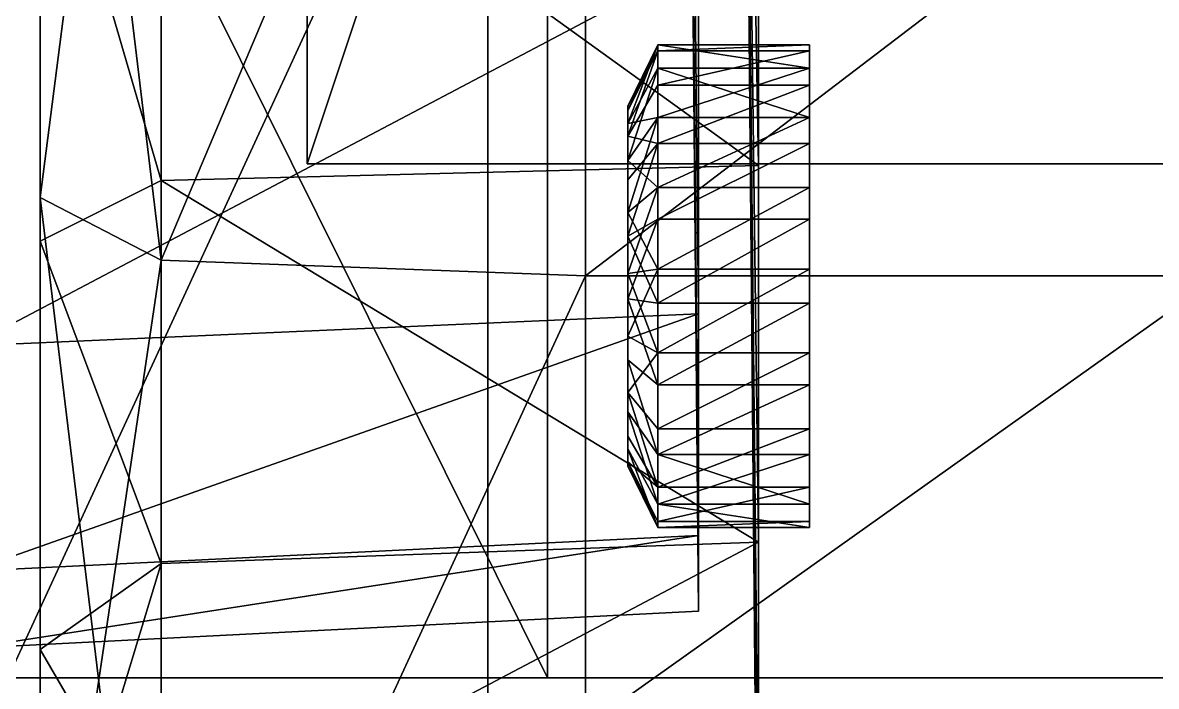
# Model space of a CAD drawing. Extents: x -1.01 to 1.01, y 0 to 4.77.
# Drawn here: x -0.9501 to -0.8301, y 0.266 to 0.3362 of the extents above; entities that cross this region are included whole.
import ezdxf

# ---------------------------------------------------------------- set-up
doc = ezdxf.new("R2010")
doc.units = 0

msp = doc.modelspace()

# ---------------------------------------------------------------- linework, layer by layer
for points in [[(-0.92, 0.321245, -1.998802), (-0.92, 0.741245, -1.998802), (-0.92, 0.741245, -1.148802)], [(-0.92, 0.321245, -1.148802), (-0.92, 0.321245, -1.998802), (-0.92, 0.741245, -1.148802)], [(-0.92, 0.321245, -0.728802), (-0.92, 0.741245, -1.148802), (-0.92, 0.741245, -0.688802)], [(-0.92, 0.321245, -0.728802), (-0.92, 0.321245, -1.148802), (-0.92, 0.741245, -1.148802)], [(-0.92, 0.321245, -1.998802), (-0.78, 0.741245, -1.998802), (-0.92, 0.741245, -1.998802)], [(-0.78, 0.321245, -1.998802), (-0.78, 0.741245, -1.998802), (-0.92, 0.321245, -1.998802)], [(-0.78, 0.321245, -0.728802), (-0.92, 0.321245, -0.728802), (-0.92, 0.741245, -0.688802)], [(-0.78, 0.321245, -0.728802), (-0.92, 0.741245, -0.688802), (-0.78, 0.741245, -0.688802)], [(-0.878567, 0.27392, -0.168983), (-0.8807, 0.508699, -0.168983), (-0.878567, 0.28192, -0.108215)], [(-0.878567, 0.27392, -0.168983), (-0.878567, 0.28192, -0.22975), (-0.8807, 0.508699, -0.168983)], [(-0.878567, 0.28192, -0.22975), (-0.878567, 0.305376, -0.286377), (-0.8807, 0.508699, -0.168983)], [(-0.878567, 0.305376, -0.286377), (-0.878567, 0.342688, -0.335003), (-0.8807, 0.508699, -0.168983)], [(-0.878567, 0.305376, -0.051588), (-0.8807, 0.508699, -0.168983), (-0.878567, 0.342688, -0.002962)], [(-0.878567, 0.28192, -0.108215), (-0.8807, 0.508699, -0.168983), (-0.878567, 0.305376, -0.051588)], [(-0.894577, 0.266878, 0.397953), (-0.894577, 0.506778, 0.397953), (-1.013811, 0.266878, 0.397953)], [(-1.013811, 0.266878, 0.397953), (-0.894577, 0.506778, 0.397953), (-1.013811, 0.506778, 0.397953)], [(-0.894577, 0.266878, 0.556827), (-1.013811, 0.266878, 0.556827), (-1.013811, 0.506778, 0.556827)], [(-0.894577, 0.266878, 0.556827), (-1.013811, 0.506778, 0.556827), (-0.894577, 0.506778, 0.556827)], [(-0.894577, 0.266878, 0.397953), (0.894577, 0.266878, 0.397953), (-0.894577, 0.506778, 0.397953)], [(0.894577, 0.266878, 0.397953), (0.894577, 0.506778, 0.397953), (-0.894577, 0.506778, 0.397953)], [(0.894577, 0.266878, 0.556827), (-0.894577, 0.266878, 0.556827), (-0.894577, 0.506778, 0.556827)], [(0.894577, 0.266878, 0.556827), (-0.894577, 0.506778, 0.556827), (0.894577, 0.506778, 0.556827)], [(-0.935461, 0.311062, -2.022222), (-0.948296, 0.317706, -2.047018), (-0.935461, 0.417365, -2.008227)], [(-0.948296, 0.317706, -2.047018), (-0.948296, 0.417365, -2.033897), (-0.935461, 0.417365, -2.008227)], [(-0.948296, 0.317706, -2.047018), (-0.948296, 0.363383, -2.217487), (-0.948296, 0.417365, -2.21038)], [(-0.948296, 0.317706, -2.047018), (-0.948296, 0.417365, -2.21038), (-0.948296, 0.417365, -2.033897)], [(-0.935461, 0.311062, -2.815678), (-0.935461, 0.417365, -2.829673), (-0.948296, 0.417365, -2.804003)], [(-0.935461, 0.311062, -2.815678), (-0.948296, 0.417365, -2.804003), (-0.948296, 0.317706, -2.790883)], [(-0.948296, 0.317706, -2.790883), (-0.948296, 0.417365, -2.804003), (-0.948296, 0.417365, -2.627521)], [(-0.948296, 0.317706, -2.790883), (-0.948296, 0.417365, -2.627521), (-0.948296, 0.363383, -2.620414)], [(-0.890538, 0.309401, -2.016023), (-0.935461, 0.311062, -2.022222), (-0.890538, 0.417365, -2.001809)], [(-0.935461, 0.311062, -2.022222), (-0.935461, 0.417365, -2.008227), (-0.890538, 0.417365, -2.001809)], [(-0.890538, 0.309401, -2.821877), (-0.890538, 0.417365, -2.836091), (-0.935461, 0.311062, -2.815678)], [(-0.935461, 0.311062, -2.815678), (-0.890538, 0.417365, -2.836091), (-0.935461, 0.417365, -2.829673)], [(-0.748991, 0.309401, -2.016023), (-0.890538, 0.309401, -2.016023), (-0.748991, 0.417365, -2.001809)], [(-0.890538, 0.309401, -2.016023), (-0.890538, 0.417365, -2.001809), (-0.748991, 0.417365, -2.001809)], [(-0.748991, 0.309401, -2.821877), (-0.748991, 0.417365, -2.836091), (-0.890538, 0.309401, -2.821877)], [(-0.890538, 0.309401, -2.821877), (-0.748991, 0.417365, -2.836091), (-0.890538, 0.417365, -2.836091)], [(-0.872226, 0.224838, -2.41895), (-0.873975, 0.417357, -2.41895), (-0.872226, 0.231399, -2.369121)], [(-0.872226, 0.224838, -2.41895), (-0.872226, 0.231399, -2.46878), (-0.873975, 0.417357, -2.41895)], [(-0.872226, 0.231399, -2.46878), (-0.872226, 0.250632, -2.515213), (-0.873975, 0.417357, -2.41895)], [(-0.872226, 0.250632, -2.515213), (-0.872226, 0.281228, -2.555087), (-0.873975, 0.417357, -2.41895)], [(-0.872226, 0.281228, -2.555087), (-0.872226, 0.321102, -2.585683), (-0.873975, 0.417357, -2.41895)], [(-0.872226, 0.321102, -2.585683), (-0.872226, 0.367535, -2.604917), (-0.873975, 0.417357, -2.41895)], [(-0.872226, 0.321102, -2.252217), (-0.873975, 0.417357, -2.41895), (-0.872226, 0.367535, -2.232984)], [(-0.872226, 0.281228, -2.282813), (-0.873975, 0.417357, -2.41895), (-0.872226, 0.321102, -2.252217)], [(-0.872226, 0.250632, -2.322687), (-0.873975, 0.417357, -2.41895), (-0.872226, 0.281228, -2.282813)], [(-0.872226, 0.231399, -2.369121), (-0.873975, 0.417357, -2.41895), (-0.872226, 0.250632, -2.322687)], [(-0.955684, 0.258267, 0.264794), (-0.955684, 0.37907, 0.314832), (-0.9009, 0.377045, 0.322392)], [(-0.955684, 0.258267, -0.602759), (-0.9009, 0.377045, -0.660357), (-0.955684, 0.37907, -0.652797)], [(-0.9009, 0.254354, 0.271572), (-0.955684, 0.258267, 0.264794), (-0.9009, 0.377045, 0.322392)], [(-0.9009, 0.254354, -0.609537), (-0.9009, 0.377045, -0.660357), (-0.955684, 0.258267, -0.602759)], [(-0.728281, 0.254354, 0.271572), (-0.9009, 0.254354, 0.271572), (-0.728281, 0.377045, 0.322392)], [(-0.9009, 0.254354, 0.271572), (-0.9009, 0.377045, 0.322392), (-0.728281, 0.377045, 0.322392)], [(-0.728281, 0.254354, -0.609537), (-0.728281, 0.377045, -0.660357), (-0.9009, 0.254354, -0.609537)], [(-0.9009, 0.254354, -0.609537), (-0.728281, 0.377045, -0.660357), (-0.9009, 0.377045, -0.660357)], [(-0.872226, 0.321102, -2.252217), (-0.872226, 0.367535, -2.232984), (-0.935461, 0.366705, -2.229884)], [(-0.872226, 0.321102, -2.585683), (-0.935461, 0.366705, -2.608016), (-0.872226, 0.367535, -2.604917)], [(-0.935461, 0.319497, -2.249438), (-0.935461, 0.366705, -2.229884), (-0.948296, 0.363383, -2.217487)], [(-0.935461, 0.319497, -2.588462), (-0.948296, 0.363383, -2.620414), (-0.935461, 0.366705, -2.608016)], [(-0.935461, 0.319497, -2.249438), (-0.872226, 0.321102, -2.252217), (-0.935461, 0.366705, -2.229884)], [(-0.935461, 0.319497, -2.588462), (-0.935461, 0.366705, -2.608016), (-0.872226, 0.321102, -2.585683)], [(-0.948296, 0.31308, -2.238323), (-0.948296, 0.363383, -2.217487), (-0.948296, 0.317706, -2.047018)], [(-0.948296, 0.31308, -2.238323), (-0.935461, 0.319497, -2.249438), (-0.948296, 0.363383, -2.217487)], [(-0.948296, 0.31308, -2.599577), (-0.948296, 0.317706, -2.790883), (-0.948296, 0.363383, -2.620414)], [(-0.948296, 0.31308, -2.599577), (-0.948296, 0.363383, -2.620414), (-0.935461, 0.319497, -2.588462)], [(-0.955684, 0.301987, -0.049632), (-0.878567, 0.305376, -0.051588), (-0.878567, 0.342688, -0.002962)], [(-0.955684, 0.301987, -0.049632), (-0.878567, 0.342688, -0.002962), (-0.955684, 0.339921, -0.000195)], [(-0.955684, 0.301987, -0.288333), (-0.955684, 0.339921, -0.33777), (-0.878567, 0.342688, -0.335003)], [(-0.955684, 0.301987, -0.288333), (-0.878567, 0.342688, -0.335003), (-0.878567, 0.305376, -0.286377)], [(-0.886081, 0.325536, -2.489773), (-0.882872, 0.33385, -2.495486), (-0.882872, 0.331392, -2.486917)], [(-0.886081, 0.325536, -2.489773), (-0.886081, 0.327369, -2.496168), (-0.882872, 0.33385, -2.495486)], [(-0.886081, 0.326905, -2.502803), (-0.882872, 0.33385, -2.495486), (-0.886081, 0.327369, -2.496168)], [(-0.886081, 0.326905, -2.502803), (-0.882872, 0.333228, -2.50438), (-0.882872, 0.33385, -2.495486)], [(-0.886081, 0.327369, -2.341733), (-0.882872, 0.33385, -2.342414), (-0.882872, 0.333228, -2.33352)], [(-0.886081, 0.325536, -2.348127), (-0.882872, 0.331392, -2.350984), (-0.882872, 0.33385, -2.342414)], [(-0.886081, 0.325536, -2.348127), (-0.882872, 0.33385, -2.342414), (-0.886081, 0.327369, -2.341733)], [(-0.882872, 0.333228, -2.50438), (-0.866828, 0.33385, -2.495486), (-0.882872, 0.33385, -2.495486)], [(-0.866828, 0.333228, -2.50438), (-0.866828, 0.33385, -2.495486), (-0.882872, 0.333228, -2.50438)], [(-0.866828, 0.331392, -2.486917), (-0.882872, 0.331392, -2.486917), (-0.882872, 0.33385, -2.495486)], [(-0.866828, 0.331392, -2.486917), (-0.882872, 0.33385, -2.495486), (-0.866828, 0.33385, -2.495486)], [(-0.866828, 0.331392, -2.350984), (-0.882872, 0.33385, -2.342414), (-0.882872, 0.331392, -2.350984)], [(-0.866828, 0.331392, -2.350984), (-0.866828, 0.33385, -2.342414), (-0.882872, 0.33385, -2.342414)], [(-0.882872, 0.333228, -2.33352), (-0.882872, 0.33385, -2.342414), (-0.866828, 0.33385, -2.342414)], [(-0.866828, 0.333228, -2.33352), (-0.882872, 0.333228, -2.33352), (-0.866828, 0.33385, -2.342414)], [(-0.886081, 0.324199, -2.50888), (-0.882872, 0.333228, -2.50438), (-0.886081, 0.326905, -2.502803)], [(-0.886081, 0.324199, -2.50888), (-0.882872, 0.329602, -2.512524), (-0.882872, 0.333228, -2.50438)], [(-0.886081, 0.324199, -2.32902), (-0.882872, 0.333228, -2.33352), (-0.882872, 0.329602, -2.325376)], [(-0.886081, 0.324199, -2.32902), (-0.886081, 0.326905, -2.335097), (-0.882872, 0.333228, -2.33352)], [(-0.886081, 0.326905, -2.335097), (-0.886081, 0.327369, -2.341733), (-0.882872, 0.333228, -2.33352)], [(-0.882872, 0.329602, -2.512524), (-0.866828, 0.333228, -2.50438), (-0.882872, 0.333228, -2.50438)], [(-0.866828, 0.329602, -2.512524), (-0.866828, 0.333228, -2.50438), (-0.882872, 0.329602, -2.512524)], [(-0.882872, 0.329602, -2.325376), (-0.882872, 0.333228, -2.33352), (-0.866828, 0.333228, -2.33352)], [(-0.866828, 0.329602, -2.325376), (-0.882872, 0.329602, -2.325376), (-0.866828, 0.333228, -2.33352)], [(-0.886081, 0.325536, -2.489773), (-0.882872, 0.331392, -2.486917), (-0.882872, 0.326152, -2.479704)], [(-0.886081, 0.321626, -2.353508), (-0.882872, 0.326152, -2.358196), (-0.882872, 0.331392, -2.350984)], [(-0.886081, 0.321626, -2.353508), (-0.882872, 0.331392, -2.350984), (-0.886081, 0.325536, -2.348127)], [(-0.882872, 0.326152, -2.479704), (-0.882872, 0.331392, -2.486917), (-0.866828, 0.331392, -2.486917)], [(-0.866828, 0.326152, -2.479704), (-0.882872, 0.326152, -2.479704), (-0.866828, 0.331392, -2.486917)], [(-0.866828, 0.326152, -2.358196), (-0.882872, 0.331392, -2.350984), (-0.882872, 0.326152, -2.358196)], [(-0.866828, 0.326152, -2.358196), (-0.866828, 0.331392, -2.350984), (-0.882872, 0.331392, -2.350984)], [(-0.882872, 0.323409, -2.518937), (-0.882872, 0.329602, -2.512524), (-0.886081, 0.324199, -2.50888)], [(-0.882872, 0.323409, -2.318963), (-0.886081, 0.324199, -2.32902), (-0.882872, 0.329602, -2.325376)], [(-0.882872, 0.323409, -2.518937), (-0.866828, 0.329602, -2.512524), (-0.882872, 0.329602, -2.512524)], [(-0.866828, 0.323409, -2.518937), (-0.866828, 0.329602, -2.512524), (-0.882872, 0.323409, -2.518937)], [(-0.882872, 0.323409, -2.318963), (-0.882872, 0.329602, -2.325376), (-0.866828, 0.329602, -2.325376)], [(-0.866828, 0.323409, -2.318963), (-0.882872, 0.323409, -2.318963), (-0.866828, 0.329602, -2.325376)], [(-0.886081, 0.3136, -2.516582), (-0.886081, 0.327369, -2.496168), (-0.886081, 0.325536, -2.489773)], [(-0.886081, 0.3136, -2.516582), (-0.886081, 0.319579, -2.513665), (-0.886081, 0.327369, -2.496168)], [(-0.886081, 0.319579, -2.513665), (-0.886081, 0.324199, -2.50888), (-0.886081, 0.327369, -2.496168)], [(-0.886081, 0.324199, -2.50888), (-0.886081, 0.326905, -2.502803), (-0.886081, 0.327369, -2.496168)], [(-0.886081, 0.319579, -2.324235), (-0.886081, 0.325536, -2.348127), (-0.886081, 0.327369, -2.341733)], [(-0.886081, 0.319579, -2.324235), (-0.886081, 0.327369, -2.341733), (-0.886081, 0.326905, -2.335097)], [(-0.886081, 0.319579, -2.324235), (-0.886081, 0.326905, -2.335097), (-0.886081, 0.324199, -2.32902)], [(-0.882872, 0.318761, -2.474719), (-0.886081, 0.321626, -2.484392), (-0.882872, 0.326152, -2.479704)], [(-0.886081, 0.321626, -2.484392), (-0.886081, 0.325536, -2.489773), (-0.882872, 0.326152, -2.479704)], [(-0.886081, 0.316111, -2.357228), (-0.882872, 0.326152, -2.358196), (-0.886081, 0.321626, -2.353508)], [(-0.886081, 0.316111, -2.357228), (-0.882872, 0.318761, -2.363182), (-0.882872, 0.326152, -2.358196)], [(-0.886081, 0.3136, -2.516582), (-0.886081, 0.325536, -2.489773), (-0.886081, 0.321626, -2.484392)], [(-0.886081, 0.319579, -2.324235), (-0.886081, 0.321626, -2.353508), (-0.886081, 0.325536, -2.348127)], [(-0.882872, 0.318761, -2.474719), (-0.882872, 0.326152, -2.479704), (-0.866828, 0.326152, -2.479704)], [(-0.866828, 0.318761, -2.474719), (-0.882872, 0.318761, -2.474719), (-0.866828, 0.326152, -2.479704)], [(-0.882872, 0.318761, -2.363182), (-0.866828, 0.326152, -2.358196), (-0.882872, 0.326152, -2.358196)], [(-0.866828, 0.318761, -2.363182), (-0.866828, 0.326152, -2.358196), (-0.882872, 0.318761, -2.363182)], [(-0.886081, 0.319579, -2.513665), (-0.882872, 0.323409, -2.518937), (-0.886081, 0.324199, -2.50888)], [(-0.886081, 0.319579, -2.324235), (-0.886081, 0.324199, -2.32902), (-0.882872, 0.323409, -2.318963)], [(-0.886081, 0.3136, -2.516582), (-0.882872, 0.323409, -2.518937), (-0.886081, 0.319579, -2.513665)], [(-0.886081, 0.3136, -2.516582), (-0.882872, 0.315396, -2.522846), (-0.882872, 0.323409, -2.518937)], [(-0.886081, 0.3136, -2.321319), (-0.886081, 0.319579, -2.324235), (-0.882872, 0.323409, -2.318963)], [(-0.886081, 0.3136, -2.321319), (-0.882872, 0.323409, -2.318963), (-0.882872, 0.315396, -2.315055)], [(-0.882872, 0.315396, -2.522846), (-0.866828, 0.323409, -2.518937), (-0.882872, 0.323409, -2.518937)], [(-0.866828, 0.315396, -2.522846), (-0.866828, 0.323409, -2.518937), (-0.882872, 0.315396, -2.522846)], [(-0.882872, 0.315396, -2.315055), (-0.882872, 0.323409, -2.318963), (-0.866828, 0.323409, -2.318963)], [(-0.866828, 0.315396, -2.315055), (-0.882872, 0.315396, -2.315055), (-0.866828, 0.323409, -2.318963)], [(-0.872226, 0.281228, -2.282813), (-0.872226, 0.321102, -2.252217), (-0.935461, 0.319497, -2.249438)], [(-0.872226, 0.281228, -2.555087), (-0.935461, 0.319497, -2.588462), (-0.872226, 0.321102, -2.585683)], [(-0.92, 0.321245, -1.148802), (-0.78, 0.321245, -1.998802), (-0.92, 0.321245, -1.998802)], [(-0.78, 0.321245, -1.148802), (-0.78, 0.321245, -1.998802), (-0.92, 0.321245, -1.148802)], [(-0.92, 0.321245, -0.728802), (-0.78, 0.321245, -1.148802), (-0.92, 0.321245, -1.148802)], [(-0.78, 0.321245, -0.728802), (-0.78, 0.321245, -1.148802), (-0.92, 0.321245, -0.728802)], [(-0.886081, 0.3136, -2.516582), (-0.886081, 0.321626, -2.484392), (-0.886081, 0.316111, -2.480672)], [(-0.886081, 0.316111, -2.480672), (-0.886081, 0.321626, -2.484392), (-0.882872, 0.318761, -2.474719)], [(-0.886081, 0.316111, -2.357228), (-0.886081, 0.321626, -2.353508), (-0.886081, 0.319579, -2.324235)], [(-0.935461, 0.278959, -2.280544), (-0.935461, 0.319497, -2.249438), (-0.948296, 0.31308, -2.238323)], [(-0.935461, 0.278959, -2.557356), (-0.948296, 0.31308, -2.599577), (-0.935461, 0.319497, -2.588462)], [(-0.935461, 0.278959, -2.280544), (-0.872226, 0.281228, -2.282813), (-0.935461, 0.319497, -2.249438)], [(-0.935461, 0.278959, -2.557356), (-0.935461, 0.319497, -2.588462), (-0.872226, 0.281228, -2.555087)], [(-0.886081, 0.306984, -2.320623), (-0.886081, 0.319579, -2.324235), (-0.886081, 0.3136, -2.321319)], [(-0.886081, 0.30053, -2.322233), (-0.886081, 0.319579, -2.324235), (-0.886081, 0.306984, -2.320623)], [(-0.886081, 0.295015, -2.325953), (-0.886081, 0.319579, -2.324235), (-0.886081, 0.30053, -2.322233)], [(-0.886081, 0.291105, -2.331334), (-0.886081, 0.319579, -2.324235), (-0.886081, 0.295015, -2.325953)], [(-0.886081, 0.289272, -2.337729), (-0.886081, 0.319579, -2.324235), (-0.886081, 0.291105, -2.331334)], [(-0.886081, 0.289272, -2.337729), (-0.886081, 0.289736, -2.344364), (-0.886081, 0.319579, -2.324235)], [(-0.886081, 0.289736, -2.344364), (-0.886081, 0.292441, -2.350441), (-0.886081, 0.319579, -2.324235)], [(-0.886081, 0.292441, -2.350441), (-0.886081, 0.297062, -2.355226), (-0.886081, 0.319579, -2.324235)], [(-0.886081, 0.297062, -2.355226), (-0.886081, 0.303041, -2.358142), (-0.886081, 0.319579, -2.324235)], [(-0.886081, 0.303041, -2.358142), (-0.886081, 0.309657, -2.358837), (-0.886081, 0.319579, -2.324235)], [(-0.886081, 0.309657, -2.358837), (-0.886081, 0.316111, -2.357228), (-0.886081, 0.319579, -2.324235)], [(-0.886081, 0.309657, -2.479063), (-0.882872, 0.318761, -2.474719), (-0.882872, 0.310111, -2.472562)], [(-0.886081, 0.309657, -2.479063), (-0.886081, 0.316111, -2.480672), (-0.882872, 0.318761, -2.474719)], [(-0.882872, 0.310111, -2.365338), (-0.882872, 0.318761, -2.363182), (-0.886081, 0.316111, -2.357228)], [(-0.882872, 0.310111, -2.472562), (-0.882872, 0.318761, -2.474719), (-0.866828, 0.318761, -2.474719)], [(-0.866828, 0.310111, -2.472562), (-0.882872, 0.310111, -2.472562), (-0.866828, 0.318761, -2.474719)], [(-0.882872, 0.310111, -2.365338), (-0.866828, 0.318761, -2.363182), (-0.882872, 0.318761, -2.363182)], [(-0.866828, 0.310111, -2.365338), (-0.866828, 0.318761, -2.363182), (-0.882872, 0.310111, -2.365338)], [(-0.935461, 0.212003, -2.063253), (-0.948296, 0.224838, -2.085485), (-0.948296, 0.317706, -2.047018)], [(-0.935461, 0.212003, -2.063253), (-0.948296, 0.317706, -2.047018), (-0.935461, 0.311062, -2.022222)], [(-0.948296, 0.224838, -2.085485), (-0.948296, 0.31308, -2.238323), (-0.948296, 0.317706, -2.047018)], [(-0.948296, 0.224838, -2.752416), (-0.935461, 0.311062, -2.815678), (-0.948296, 0.317706, -2.790883)], [(-0.948296, 0.224838, -2.752416), (-0.948296, 0.317706, -2.790883), (-0.948296, 0.31308, -2.599577)], [(-0.886081, 0.303041, -2.479758), (-0.886081, 0.316111, -2.480672), (-0.886081, 0.309657, -2.479063)], [(-0.886081, 0.297062, -2.482674), (-0.886081, 0.316111, -2.480672), (-0.886081, 0.303041, -2.479758)], [(-0.886081, 0.292441, -2.487459), (-0.886081, 0.316111, -2.480672), (-0.886081, 0.297062, -2.482674)], [(-0.886081, 0.289736, -2.493536), (-0.886081, 0.316111, -2.480672), (-0.886081, 0.292441, -2.487459)], [(-0.886081, 0.289272, -2.500172), (-0.886081, 0.316111, -2.480672), (-0.886081, 0.289736, -2.493536)], [(-0.886081, 0.289272, -2.500172), (-0.886081, 0.291105, -2.506566), (-0.886081, 0.316111, -2.480672)], [(-0.886081, 0.291105, -2.506566), (-0.886081, 0.295015, -2.511948), (-0.886081, 0.316111, -2.480672)], [(-0.886081, 0.295015, -2.511948), (-0.886081, 0.30053, -2.515667), (-0.886081, 0.316111, -2.480672)], [(-0.886081, 0.30053, -2.515667), (-0.886081, 0.306984, -2.517277), (-0.886081, 0.316111, -2.480672)], [(-0.886081, 0.306984, -2.517277), (-0.886081, 0.3136, -2.516582), (-0.886081, 0.316111, -2.480672)], [(-0.886081, 0.309657, -2.358837), (-0.882872, 0.310111, -2.365338), (-0.886081, 0.316111, -2.357228)], [(-0.886081, 0.306984, -2.517277), (-0.882872, 0.315396, -2.522846), (-0.886081, 0.3136, -2.516582)], [(-0.882872, 0.30653, -2.523777), (-0.882872, 0.315396, -2.522846), (-0.886081, 0.306984, -2.517277)], [(-0.882872, 0.30653, -2.314123), (-0.886081, 0.3136, -2.321319), (-0.882872, 0.315396, -2.315055)], [(-0.882872, 0.30653, -2.523777), (-0.866828, 0.315396, -2.522846), (-0.882872, 0.315396, -2.522846)], [(-0.866828, 0.30653, -2.523777), (-0.866828, 0.315396, -2.522846), (-0.882872, 0.30653, -2.523777)], [(-0.882872, 0.30653, -2.314123), (-0.882872, 0.315396, -2.315055), (-0.866828, 0.315396, -2.315055)], [(-0.866828, 0.30653, -2.314123), (-0.882872, 0.30653, -2.314123), (-0.866828, 0.315396, -2.315055)], [(-0.882872, 0.30653, -2.314123), (-0.886081, 0.306984, -2.320623), (-0.886081, 0.3136, -2.321319)], [(-0.948296, 0.145091, -2.146677), (-0.948296, 0.269883, -2.271469), (-0.948296, 0.31308, -2.238323)], [(-0.948296, 0.145091, -2.146677), (-0.948296, 0.31308, -2.238323), (-0.948296, 0.224838, -2.085485)], [(-0.948296, 0.269883, -2.271469), (-0.935461, 0.278959, -2.280544), (-0.948296, 0.31308, -2.238323)], [(-0.948296, 0.145091, -2.691224), (-0.948296, 0.224838, -2.752416), (-0.948296, 0.31308, -2.599577)], [(-0.948296, 0.145091, -2.691224), (-0.948296, 0.31308, -2.599577), (-0.948296, 0.269883, -2.566432)], [(-0.948296, 0.269883, -2.566432), (-0.948296, 0.31308, -2.599577), (-0.935461, 0.278959, -2.557356)], [(-0.935461, 0.212003, -2.774647), (-0.935461, 0.311062, -2.815678), (-0.948296, 0.224838, -2.752416)], [(-0.935461, 0.212003, -2.063253), (-0.935461, 0.311062, -2.022222), (-0.890538, 0.309401, -2.016023)], [(-0.935461, 0.212003, -2.774647), (-0.890538, 0.309401, -2.821877), (-0.935461, 0.311062, -2.815678)], [(-0.882872, 0.301245, -2.473494), (-0.886081, 0.309657, -2.479063), (-0.882872, 0.310111, -2.472562)], [(-0.886081, 0.303041, -2.358142), (-0.882872, 0.310111, -2.365338), (-0.886081, 0.309657, -2.358837)], [(-0.882872, 0.301245, -2.364406), (-0.882872, 0.310111, -2.365338), (-0.886081, 0.303041, -2.358142)], [(-0.882872, 0.301245, -2.473494), (-0.886081, 0.303041, -2.479758), (-0.886081, 0.309657, -2.479063)], [(-0.882872, 0.301245, -2.473494), (-0.882872, 0.310111, -2.472562), (-0.866828, 0.310111, -2.472562)], [(-0.866828, 0.301245, -2.473494), (-0.882872, 0.301245, -2.473494), (-0.866828, 0.310111, -2.472562)], [(-0.882872, 0.301245, -2.364406), (-0.866828, 0.310111, -2.365338), (-0.882872, 0.310111, -2.365338)], [(-0.866828, 0.301245, -2.364406), (-0.866828, 0.310111, -2.365338), (-0.882872, 0.301245, -2.364406)], [(-0.890538, 0.208794, -2.057695), (-0.935461, 0.212003, -2.063253), (-0.890538, 0.309401, -2.016023)], [(-0.890538, 0.208794, -2.780205), (-0.890538, 0.309401, -2.821877), (-0.935461, 0.212003, -2.774647)], [(-0.748991, 0.208794, -2.057695), (-0.890538, 0.208794, -2.057695), (-0.748991, 0.309401, -2.016023)], [(-0.890538, 0.208794, -2.057695), (-0.890538, 0.309401, -2.016023), (-0.748991, 0.309401, -2.016023)], [(-0.748991, 0.208794, -2.780205), (-0.748991, 0.309401, -2.821877), (-0.890538, 0.208794, -2.780205)], [(-0.890538, 0.208794, -2.780205), (-0.748991, 0.309401, -2.821877), (-0.890538, 0.309401, -2.821877)], [(-0.882872, 0.297879, -2.521621), (-0.886081, 0.306984, -2.517277), (-0.886081, 0.30053, -2.515667)], [(-0.882872, 0.297879, -2.521621), (-0.882872, 0.30653, -2.523777), (-0.886081, 0.306984, -2.517277)], [(-0.882872, 0.297879, -2.316279), (-0.886081, 0.306984, -2.320623), (-0.882872, 0.30653, -2.314123)], [(-0.882872, 0.297879, -2.316279), (-0.886081, 0.30053, -2.322233), (-0.886081, 0.306984, -2.320623)], [(-0.882872, 0.297879, -2.521621), (-0.866828, 0.30653, -2.523777), (-0.882872, 0.30653, -2.523777)], [(-0.866828, 0.297879, -2.521621), (-0.866828, 0.30653, -2.523777), (-0.882872, 0.297879, -2.521621)], [(-0.882872, 0.297879, -2.316279), (-0.882872, 0.30653, -2.314123), (-0.866828, 0.30653, -2.314123)], [(-0.866828, 0.297879, -2.316279), (-0.882872, 0.297879, -2.316279), (-0.866828, 0.30653, -2.314123)], [(-0.955684, 0.27814, -0.107202), (-0.878567, 0.28192, -0.108215), (-0.878567, 0.305376, -0.051588)], [(-0.955684, 0.27814, -0.107202), (-0.878567, 0.305376, -0.051588), (-0.955684, 0.301987, -0.049632)], [(-0.955684, 0.27814, -0.230763), (-0.955684, 0.301987, -0.288333), (-0.878567, 0.305376, -0.286377)], [(-0.955684, 0.27814, -0.230763), (-0.878567, 0.305376, -0.286377), (-0.878567, 0.28192, -0.22975)], [(-0.886081, 0.297062, -2.482674), (-0.886081, 0.303041, -2.479758), (-0.882872, 0.301245, -2.473494)], [(-0.886081, 0.297062, -2.355226), (-0.882872, 0.301245, -2.364406), (-0.886081, 0.303041, -2.358142)], [(-0.882872, 0.293232, -2.477402), (-0.886081, 0.297062, -2.482674), (-0.882872, 0.301245, -2.473494)], [(-0.882872, 0.293232, -2.360498), (-0.882872, 0.301245, -2.364406), (-0.886081, 0.297062, -2.355226)], [(-0.882872, 0.290488, -2.516635), (-0.886081, 0.30053, -2.515667), (-0.886081, 0.295015, -2.511948)], [(-0.882872, 0.290488, -2.516635), (-0.882872, 0.297879, -2.521621), (-0.886081, 0.30053, -2.515667)], [(-0.882872, 0.290488, -2.321265), (-0.886081, 0.30053, -2.322233), (-0.882872, 0.297879, -2.316279)], [(-0.882872, 0.290488, -2.321265), (-0.886081, 0.295015, -2.325953), (-0.886081, 0.30053, -2.322233)], [(-0.882872, 0.293232, -2.477402), (-0.882872, 0.301245, -2.473494), (-0.866828, 0.301245, -2.473494)], [(-0.866828, 0.293232, -2.477402), (-0.882872, 0.293232, -2.477402), (-0.866828, 0.301245, -2.473494)], [(-0.882872, 0.293232, -2.360498), (-0.866828, 0.301245, -2.364406), (-0.882872, 0.301245, -2.364406)], [(-0.866828, 0.293232, -2.360498), (-0.866828, 0.301245, -2.364406), (-0.882872, 0.293232, -2.360498)], [(-0.882872, 0.290488, -2.516635), (-0.866828, 0.297879, -2.521621), (-0.882872, 0.297879, -2.521621)], [(-0.866828, 0.290488, -2.516635), (-0.866828, 0.297879, -2.521621), (-0.882872, 0.290488, -2.516635)], [(-0.882872, 0.290488, -2.321265), (-0.882872, 0.297879, -2.316279), (-0.866828, 0.297879, -2.316279)], [(-0.866828, 0.290488, -2.321265), (-0.882872, 0.290488, -2.321265), (-0.866828, 0.297879, -2.316279)], [(-0.882872, 0.287039, -2.483815), (-0.886081, 0.297062, -2.482674), (-0.882872, 0.293232, -2.477402)], [(-0.882872, 0.287039, -2.483815), (-0.886081, 0.292441, -2.487459), (-0.886081, 0.297062, -2.482674)], [(-0.882872, 0.287039, -2.354085), (-0.882872, 0.293232, -2.360498), (-0.886081, 0.297062, -2.355226)], [(-0.882872, 0.287039, -2.354085), (-0.886081, 0.297062, -2.355226), (-0.886081, 0.292441, -2.350441)], [(-0.882872, 0.285248, -2.509423), (-0.886081, 0.295015, -2.511948), (-0.886081, 0.291105, -2.506566)], [(-0.882872, 0.285248, -2.509423), (-0.882872, 0.290488, -2.516635), (-0.886081, 0.295015, -2.511948)], [(-0.882872, 0.285248, -2.328477), (-0.886081, 0.291105, -2.331334), (-0.886081, 0.295015, -2.325953)], [(-0.882872, 0.285248, -2.328477), (-0.886081, 0.295015, -2.325953), (-0.882872, 0.290488, -2.321265)], [(-0.882872, 0.287039, -2.483815), (-0.882872, 0.293232, -2.477402), (-0.866828, 0.293232, -2.477402)], [(-0.866828, 0.287039, -2.483815), (-0.882872, 0.287039, -2.483815), (-0.866828, 0.293232, -2.477402)], [(-0.882872, 0.287039, -2.354085), (-0.866828, 0.293232, -2.360498), (-0.882872, 0.293232, -2.360498)], [(-0.866828, 0.287039, -2.354085), (-0.866828, 0.293232, -2.360498), (-0.882872, 0.287039, -2.354085)], [(-0.882872, 0.287039, -2.483815), (-0.886081, 0.289736, -2.493536), (-0.886081, 0.292441, -2.487459)], [(-0.882872, 0.287039, -2.354085), (-0.886081, 0.292441, -2.350441), (-0.886081, 0.289736, -2.344364)], [(-0.882872, 0.282791, -2.500853), (-0.886081, 0.291105, -2.506566), (-0.886081, 0.289272, -2.500172)], [(-0.882872, 0.282791, -2.500853), (-0.882872, 0.285248, -2.509423), (-0.886081, 0.291105, -2.506566)], [(-0.882872, 0.282791, -2.337047), (-0.886081, 0.289272, -2.337729), (-0.886081, 0.291105, -2.331334)], [(-0.882872, 0.282791, -2.337047), (-0.886081, 0.291105, -2.331334), (-0.882872, 0.285248, -2.328477)], [(-0.882872, 0.285248, -2.509423), (-0.866828, 0.290488, -2.516635), (-0.882872, 0.290488, -2.516635)], [(-0.866828, 0.285248, -2.509423), (-0.866828, 0.290488, -2.516635), (-0.882872, 0.285248, -2.509423)], [(-0.866828, 0.285248, -2.328477), (-0.882872, 0.285248, -2.328477), (-0.882872, 0.290488, -2.321265)], [(-0.866828, 0.285248, -2.328477), (-0.882872, 0.290488, -2.321265), (-0.866828, 0.290488, -2.321265)], [(-0.882872, 0.282791, -2.500853), (-0.886081, 0.289736, -2.493536), (-0.882872, 0.283413, -2.49196)], [(-0.882872, 0.282791, -2.500853), (-0.886081, 0.289272, -2.500172), (-0.886081, 0.289736, -2.493536)], [(-0.882872, 0.283413, -2.49196), (-0.886081, 0.289736, -2.493536), (-0.882872, 0.287039, -2.483815)], [(-0.882872, 0.283413, -2.345941), (-0.882872, 0.287039, -2.354085), (-0.886081, 0.289736, -2.344364)], [(-0.882872, 0.283413, -2.345941), (-0.886081, 0.289736, -2.344364), (-0.886081, 0.289272, -2.337729)], [(-0.882872, 0.282791, -2.337047), (-0.882872, 0.283413, -2.345941), (-0.886081, 0.289272, -2.337729)], [(-0.882872, 0.283413, -2.49196), (-0.882872, 0.287039, -2.483815), (-0.866828, 0.287039, -2.483815)], [(-0.866828, 0.283413, -2.49196), (-0.882872, 0.283413, -2.49196), (-0.866828, 0.287039, -2.483815)], [(-0.882872, 0.283413, -2.345941), (-0.866828, 0.287039, -2.354085), (-0.882872, 0.287039, -2.354085)], [(-0.866828, 0.283413, -2.345941), (-0.866828, 0.287039, -2.354085), (-0.882872, 0.283413, -2.345941)], [(-0.866828, 0.282791, -2.500853), (-0.882872, 0.285248, -2.509423), (-0.882872, 0.282791, -2.500853)], [(-0.866828, 0.282791, -2.500853), (-0.866828, 0.285248, -2.509423), (-0.882872, 0.285248, -2.509423)], [(-0.866828, 0.282791, -2.337047), (-0.882872, 0.282791, -2.337047), (-0.882872, 0.285248, -2.328477)], [(-0.866828, 0.282791, -2.337047), (-0.882872, 0.285248, -2.328477), (-0.866828, 0.285248, -2.328477)], [(-0.882872, 0.282791, -2.500853), (-0.882872, 0.283413, -2.49196), (-0.866828, 0.283413, -2.49196)], [(-0.866828, 0.282791, -2.500853), (-0.882872, 0.282791, -2.500853), (-0.866828, 0.283413, -2.49196)], [(-0.882872, 0.282791, -2.337047), (-0.866828, 0.283413, -2.345941), (-0.882872, 0.283413, -2.345941)], [(-0.866828, 0.282791, -2.337047), (-0.866828, 0.283413, -2.345941), (-0.882872, 0.282791, -2.337047)], [(-0.955684, 0.270007, -0.168983), (-0.878567, 0.27392, -0.168983), (-0.878567, 0.28192, -0.108215)], [(-0.955684, 0.270007, -0.168983), (-0.878567, 0.28192, -0.108215), (-0.955684, 0.27814, -0.107202)], [(-0.955684, 0.270007, -0.168983), (-0.955684, 0.27814, -0.230763), (-0.878567, 0.28192, -0.22975)], [(-0.955684, 0.270007, -0.168983), (-0.878567, 0.28192, -0.22975), (-0.878567, 0.27392, -0.168983)], [(-0.935461, 0.247853, -2.321082), (-0.872226, 0.250632, -2.322687), (-0.872226, 0.281228, -2.282813)], [(-0.935461, 0.247853, -2.321082), (-0.872226, 0.281228, -2.282813), (-0.935461, 0.278959, -2.280544)], [(-0.935461, 0.247853, -2.516818), (-0.935461, 0.278959, -2.557356), (-0.872226, 0.281228, -2.555087)], [(-0.935461, 0.247853, -2.516818), (-0.872226, 0.281228, -2.555087), (-0.872226, 0.250632, -2.515213)], [(-0.935461, 0.247853, -2.321082), (-0.935461, 0.278959, -2.280544), (-0.948296, 0.269883, -2.271469)], [(-0.948296, 0.236738, -2.523235), (-0.948296, 0.269883, -2.566432), (-0.935461, 0.278959, -2.557356)], [(-0.948296, 0.236738, -2.523235), (-0.935461, 0.278959, -2.557356), (-0.935461, 0.247853, -2.516818)], [(-0.948296, 0.083899, -2.226424), (-0.948296, 0.236738, -2.314665), (-0.948296, 0.269883, -2.271469)], [(-0.948296, 0.083899, -2.226424), (-0.948296, 0.269883, -2.271469), (-0.948296, 0.145091, -2.146677)], [(-0.948296, 0.236738, -2.314665), (-0.935461, 0.247853, -2.321082), (-0.948296, 0.269883, -2.271469)], [(-0.948296, 0.083899, -2.611477), (-0.948296, 0.145091, -2.691224), (-0.948296, 0.269883, -2.566432)], [(-0.948296, 0.083899, -2.611477), (-0.948296, 0.269883, -2.566432), (-0.948296, 0.236738, -2.523235)], [(-0.894577, 0.266878, 0.556827), (-0.894577, 0.266878, 0.397953), (-1.013811, 0.266878, 0.556827)], [(-1.013811, 0.266878, 0.556827), (-0.894577, 0.266878, 0.397953), (-1.013811, 0.266878, 0.397953)], [(-0.894577, 0.266878, 0.556827), (0.894577, 0.266878, 0.556827), (-0.894577, 0.266878, 0.397953)], [(0.894577, 0.266878, 0.556827), (0.894577, 0.266878, 0.397953), (-0.894577, 0.266878, 0.397953)]]:
    msp.add_3dface(points)

doc.saveas('drawing.dxf')
